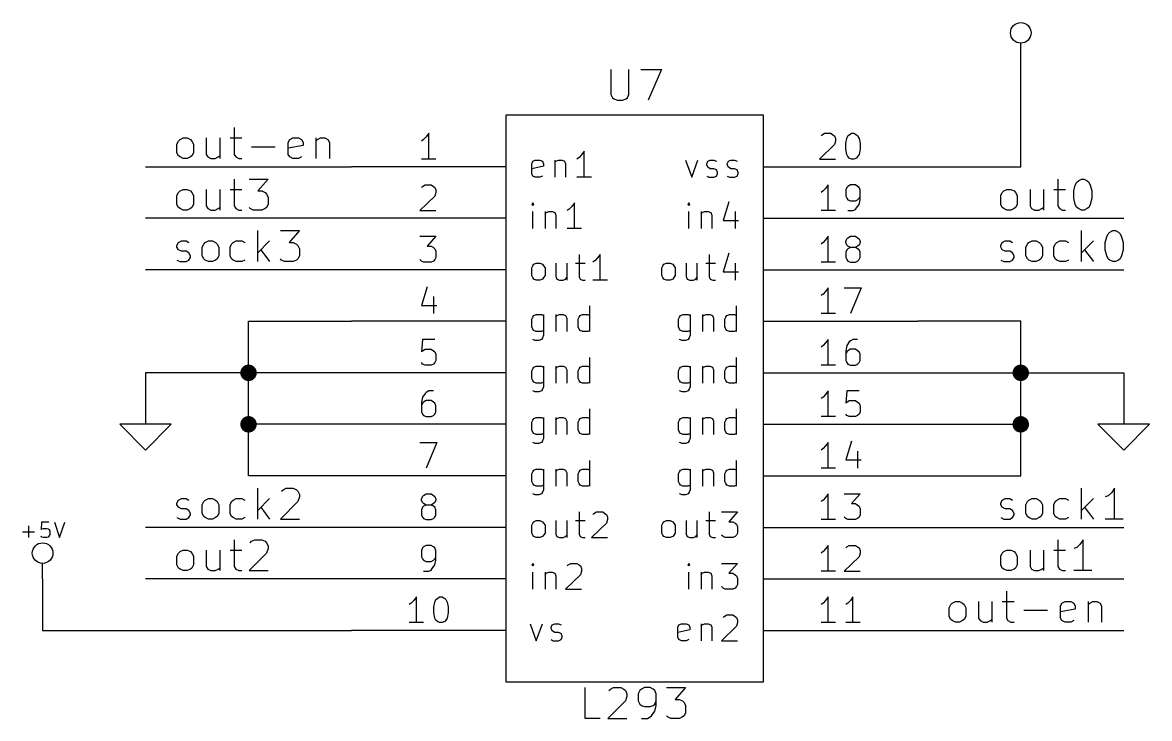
# Model space of a CAD drawing. Extents: x 4000 to 326700, y 4000 to 230000.
# Drawn here: x 177610 to 199500, y 108290 to 121800 of the extents above; entities that cross this region are included whole.
import ezdxf

# ---------------------------------------------------------------- set-up
doc = ezdxf.new("R2010")
doc.units = 0
for name, color, linetype in [('BLACK', 1, 'CONTINUOUS'), ('CYAN', 4, 'CONTINUOUS'), ('GREEN', 3, 'CONTINUOUS'), ('RED', 5, 'CONTINUOUS')]:
    doc.layers.add(name, color=color, linetype=linetype)

msp = doc.modelspace()

# ---------------------------------------------------------------- linework, layer by layer
at = {"layer": 'BLACK'}
for p, q in [((181720, 119760), (181720, 119240)), ((180640, 119500), (180670, 119530)), ((180670, 119530), (180730, 119560)), ((180730, 119560), (180810, 119560)), ((180810, 119560), (180870, 119530)), ((180870, 119530), (180900, 119500)), ((181180, 119560), (181180, 119240)), ((181440, 119560), (181440, 119160)), ((181640, 119560), (181870, 119560)), ((182770, 119470), (182800, 119530)), ((182800, 119530), (182860, 119560)), ((182860, 119560), (182970, 119560)), ((182970, 119560), (183030, 119530)), ((183030, 119530), (183060, 119470)), ((183310, 119560), (183310, 119160)), ((183310, 119500), (183340, 119530)), ((183340, 119530), (183400, 119560)), ((183400, 119560), (183480, 119560)), ((183480, 119560), (183540, 119530)), ((183540, 119530), (183570, 119470)), ((180610, 119440), (180640, 119500)), ((180610, 119270), (180610, 119440)), ((180900, 119500), (180930, 119440)), ((180930, 119440), (180930, 119270)), ((182060, 119390), (182520, 119390)), ((182770, 119240), (182770, 119470)), ((183060, 119410), (182770, 119360)), ((183060, 119470), (183060, 119410)), ((183570, 119470), (183570, 119160)), ((180640, 119210), (180610, 119270)), ((180670, 119190), (180640, 119210)), ((180730, 119160), (180670, 119190)), ((180810, 119160), (180730, 119160)), ((180870, 119190), (180810, 119160)), ((180900, 119210), (180870, 119190)), ((180930, 119270), (180900, 119210)), ((181180, 119240), (181210, 119190)), ((181210, 119190), (181270, 119160)), ((181270, 119160), (181350, 119160)), ((181350, 119160), (181410, 119190)), ((181410, 119190), (181440, 119210)), ((181720, 119240), (181750, 119190)), ((181750, 119190), (181810, 119160)), ((181810, 119160), (181870, 119160)), ((182800, 119190), (182770, 119240)), ((182860, 119160), (182800, 119190)), ((182970, 119160), (182860, 119160)), ((183030, 119190), (182970, 119160)), ((181720, 118760), (181720, 118240)), ((182010, 118760), (182380, 118760)), ((182380, 118760), (182180, 118530)), ((197720, 118760), (197720, 118240)), ((198060, 118640), (198090, 118700)), ((198090, 118700), (198120, 118730)), ((198120, 118730), (198180, 118760)), ((198180, 118760), (198230, 118760)), ((198230, 118760), (198290, 118730)), ((198290, 118730), (198320, 118700)), ((198320, 118700), (198350, 118640)), ((180610, 118440), (180640, 118500)), ((180610, 118270), (180610, 118440)), ((180640, 118500), (180670, 118530)), ((180670, 118530), (180730, 118560)), ((180730, 118560), (180810, 118560)), ((180810, 118560), (180870, 118530)), ((180870, 118530), (180900, 118500)), ((180900, 118500), (180930, 118440)), ((180930, 118440), (180930, 118270)), ((181180, 118560), (181180, 118240)), ((181440, 118560), (181440, 118160)), ((181640, 118560), (181870, 118560)), ((182180, 118530), (182260, 118530)), ((182260, 118530), (182320, 118500)), ((182320, 118500), (182350, 118470)), ((182350, 118470), (182380, 118410)), ((196610, 118440), (196640, 118500)), ((196610, 118270), (196610, 118440)), ((196640, 118500), (196670, 118530)), ((196670, 118530), (196730, 118560)), ((196730, 118560), (196810, 118560)), ((196810, 118560), (196870, 118530)), ((196870, 118530), (196900, 118500)), ((196900, 118500), (196930, 118440)), ((196930, 118440), (196930, 118270)), ((197180, 118560), (197180, 118240)), ((197440, 118560), (197440, 118160)), ((197640, 118560), (197870, 118560)), ((198030, 118530), (198060, 118640)), ((198030, 118390), (198030, 118530)), ((198350, 118640), (198380, 118530)), ((198380, 118530), (198380, 118390)), ((180640, 118210), (180610, 118270)), ((180670, 118190), (180640, 118210)), ((180900, 118210), (180870, 118190)), ((180930, 118270), (180900, 118210)), ((181180, 118240), (181210, 118190)), ((181410, 118190), (181440, 118210)), ((181720, 118240), (181750, 118190)), ((182030, 118190), (182010, 118210)), ((182350, 118210), (182320, 118190)), ((182380, 118270), (182350, 118210)), ((182380, 118410), (182380, 118270)), ((196640, 118210), (196610, 118270)), ((196670, 118190), (196640, 118210)), ((196900, 118210), (196870, 118190)), ((196930, 118270), (196900, 118210)), ((197180, 118240), (197210, 118190)), ((197410, 118190), (197440, 118210)), ((197720, 118240), (197750, 118190)), ((198060, 118270), (198030, 118390)), ((198090, 118210), (198060, 118270)), ((198120, 118190), (198090, 118210)), ((198320, 118210), (198290, 118190)), ((198350, 118270), (198320, 118210)), ((198380, 118390), (198350, 118270)), ((180730, 118160), (180670, 118190)), ((180810, 118160), (180730, 118160)), ((180870, 118190), (180810, 118160)), ((181210, 118190), (181270, 118160)), ((181270, 118160), (181350, 118160)), ((181350, 118160), (181410, 118190)), ((181750, 118190), (181810, 118160)), ((181810, 118160), (181870, 118160)), ((182090, 118160), (182030, 118190)), ((182260, 118160), (182090, 118160)), ((182320, 118190), (182260, 118160)), ((196730, 118160), (196670, 118190)), ((196810, 118160), (196730, 118160)), ((196870, 118190), (196810, 118160)), ((197210, 118190), (197270, 118160)), ((197270, 118160), (197350, 118160)), ((197350, 118160), (197410, 118190)), ((197750, 118190), (197810, 118160)), ((197810, 118160), (197870, 118160)), ((198180, 118160), (198120, 118190)), ((198230, 118160), (198180, 118160)), ((198290, 118190), (198230, 118160)), ((180640, 117530), (180700, 117560)), ((180700, 117560), (180790, 117560)), ((180790, 117560), (180840, 117530)), ((181160, 117530), (181220, 117560)), ((181220, 117560), (181300, 117560)), ((181300, 117560), (181360, 117530)), ((181700, 117530), (181760, 117560)), ((181760, 117560), (181870, 117560)), ((181870, 117560), (181930, 117530)), ((182180, 117160), (182180, 117760)), ((182410, 117560), (182180, 117330)), ((182620, 117760), (182990, 117760)), ((182990, 117760), (182790, 117530)), ((196640, 117530), (196700, 117560)), ((196700, 117560), (196790, 117560)), ((196790, 117560), (196840, 117530)), ((197160, 117530), (197220, 117560)), ((197220, 117560), (197300, 117560)), ((197300, 117560), (197360, 117530)), ((197700, 117530), (197760, 117560)), ((197760, 117560), (197870, 117560)), ((197870, 117560), (197930, 117530)), ((198180, 117160), (198180, 117760)), ((198410, 117560), (198180, 117330)), ((198640, 117530), (198670, 117640)), ((198670, 117640), (198700, 117700)), ((198700, 117700), (198730, 117730)), ((198730, 117730), (198790, 117760)), ((198790, 117760), (198840, 117760)), ((198840, 117760), (198900, 117730)), ((198900, 117730), (198930, 117700)), ((198930, 117700), (198960, 117640)), ((198960, 117640), (198990, 117530)), ((180610, 117470), (180640, 117530)), ((180610, 117440), (180610, 117470)), ((180640, 117390), (180610, 117440)), ((180700, 117360), (180640, 117390)), ((180790, 117360), (180700, 117360)), ((180840, 117330), (180790, 117360)), ((181100, 117440), (181130, 117500)), ((181100, 117270), (181100, 117440)), ((181130, 117500), (181160, 117530)), ((181360, 117530), (181390, 117500)), ((181390, 117500), (181420, 117440)), ((181420, 117440), (181420, 117270)), ((181640, 117440), (181670, 117500)), ((181640, 117270), (181640, 117440)), ((181670, 117500), (181700, 117530)), ((182240, 117390), (182410, 117160)), ((182790, 117530), (182870, 117530)), ((182870, 117530), (182930, 117500)), ((182930, 117500), (182960, 117470)), ((182960, 117470), (182990, 117410)), ((182990, 117410), (182990, 117270)), ((196610, 117470), (196640, 117530)), ((196610, 117440), (196610, 117470)), ((196640, 117390), (196610, 117440)), ((196700, 117360), (196640, 117390)), ((196790, 117360), (196700, 117360)), ((196840, 117330), (196790, 117360)), ((197100, 117440), (197130, 117500)), ((197100, 117270), (197100, 117440)), ((197130, 117500), (197160, 117530)), ((197360, 117530), (197390, 117500)), ((197390, 117500), (197420, 117440)), ((197420, 117440), (197420, 117270)), ((197640, 117440), (197670, 117500)), ((197640, 117270), (197640, 117440)), ((197670, 117500), (197700, 117530)), ((198240, 117390), (198410, 117160)), ((198640, 117390), (198640, 117530)), ((198670, 117270), (198640, 117390)), ((198990, 117390), (198960, 117270)), ((198990, 117530), (198990, 117390)), ((180610, 117190), (180670, 117160)), ((180670, 117160), (180790, 117160)), ((180790, 117160), (180840, 117190)), ((180870, 117270), (180840, 117330)), ((180840, 117190), (180870, 117240)), ((180870, 117240), (180870, 117270)), ((181130, 117210), (181100, 117270)), ((181160, 117190), (181130, 117210)), ((181220, 117160), (181160, 117190)), ((181300, 117160), (181220, 117160)), ((181360, 117190), (181300, 117160)), ((181390, 117210), (181360, 117190)), ((181420, 117270), (181390, 117210)), ((181670, 117210), (181640, 117270)), ((181700, 117190), (181670, 117210)), ((181760, 117160), (181700, 117190)), ((181870, 117160), (181760, 117160)), ((181930, 117190), (181870, 117160)), ((182640, 117190), (182620, 117210)), ((182700, 117160), (182640, 117190)), ((182870, 117160), (182700, 117160)), ((182930, 117190), (182870, 117160)), ((182960, 117210), (182930, 117190)), ((182990, 117270), (182960, 117210)), ((196610, 117190), (196670, 117160)), ((196670, 117160), (196790, 117160)), ((196790, 117160), (196840, 117190)), ((196870, 117270), (196840, 117330)), ((196840, 117190), (196870, 117240)), ((196870, 117240), (196870, 117270)), ((197130, 117210), (197100, 117270)), ((197160, 117190), (197130, 117210)), ((197220, 117160), (197160, 117190)), ((197300, 117160), (197220, 117160)), ((197360, 117190), (197300, 117160)), ((197390, 117210), (197360, 117190)), ((197420, 117270), (197390, 117210)), ((197670, 117210), (197640, 117270)), ((197700, 117190), (197670, 117210)), ((197760, 117160), (197700, 117190)), ((197870, 117160), (197760, 117160)), ((197930, 117190), (197870, 117160)), ((198700, 117210), (198670, 117270)), ((198730, 117190), (198700, 117210)), ((198790, 117160), (198730, 117190)), ((198840, 117160), (198790, 117160)), ((198900, 117190), (198840, 117160)), ((198930, 117210), (198900, 117190)), ((198960, 117270), (198930, 117210)), ((182180, 112160), (182180, 112760)), ((182670, 112730), (182730, 112760)), ((182730, 112760), (182870, 112760)), ((182870, 112760), (182930, 112730)), ((198180, 112160), (198180, 112760)), ((198820, 112760), (198760, 112670)), ((198820, 112160), (198820, 112760)), ((180610, 112470), (180640, 112530)), ((180640, 112530), (180700, 112560)), ((180700, 112560), (180790, 112560)), ((180790, 112560), (180840, 112530)), ((181130, 112500), (181160, 112530)), ((181160, 112530), (181220, 112560)), ((181220, 112560), (181300, 112560)), ((181300, 112560), (181360, 112530)), ((181360, 112530), (181390, 112500)), ((181670, 112500), (181700, 112530)), ((181700, 112530), (181760, 112560)), ((181760, 112560), (181870, 112560)), ((181870, 112560), (181930, 112530)), ((182410, 112560), (182180, 112330)), ((182640, 112700), (182670, 112730)), ((182930, 112730), (182960, 112700)), ((182960, 112700), (182990, 112640)), ((182990, 112590), (182960, 112500)), ((182990, 112640), (182990, 112590)), ((196610, 112470), (196640, 112530)), ((196640, 112530), (196700, 112560)), ((196700, 112560), (196790, 112560)), ((196790, 112560), (196840, 112530)), ((197130, 112500), (197160, 112530)), ((197160, 112530), (197220, 112560)), ((197220, 112560), (197300, 112560)), ((197300, 112560), (197360, 112530)), ((197360, 112530), (197390, 112500)), ((197670, 112500), (197700, 112530)), ((197700, 112530), (197760, 112560)), ((197760, 112560), (197870, 112560)), ((197870, 112560), (197930, 112530)), ((198410, 112560), (198180, 112330)), ((198700, 112610), (198640, 112590)), ((198760, 112670), (198700, 112610)), ((180610, 112440), (180610, 112470)), ((180640, 112390), (180610, 112440)), ((180700, 112360), (180640, 112390)), ((180790, 112360), (180700, 112360)), ((180840, 112330), (180790, 112360)), ((180870, 112270), (180840, 112330)), ((181100, 112440), (181130, 112500)), ((181100, 112270), (181100, 112440)), ((181390, 112500), (181420, 112440)), ((181420, 112440), (181420, 112270)), ((181640, 112440), (181670, 112500)), ((181640, 112270), (181640, 112440)), ((182240, 112390), (182410, 112160)), ((182960, 112500), (182620, 112160)), ((196610, 112440), (196610, 112470)), ((196640, 112390), (196610, 112440)), ((196700, 112360), (196640, 112390)), ((196790, 112360), (196700, 112360)), ((196840, 112330), (196790, 112360)), ((196870, 112270), (196840, 112330)), ((197100, 112440), (197130, 112500)), ((197100, 112270), (197100, 112440)), ((197390, 112500), (197420, 112440)), ((197420, 112440), (197420, 112270)), ((197640, 112440), (197670, 112500)), ((197640, 112270), (197640, 112440)), ((198240, 112390), (198410, 112160)), ((180610, 112190), (180670, 112160)), ((180670, 112160), (180790, 112160)), ((180790, 112160), (180840, 112190)), ((180840, 112190), (180870, 112240)), ((180870, 112240), (180870, 112270)), ((181130, 112210), (181100, 112270)), ((181160, 112190), (181130, 112210)), ((181220, 112160), (181160, 112190)), ((181300, 112160), (181220, 112160)), ((181360, 112190), (181300, 112160)), ((181390, 112210), (181360, 112190)), ((181420, 112270), (181390, 112210)), ((181670, 112210), (181640, 112270)), ((181700, 112190), (181670, 112210)), ((181760, 112160), (181700, 112190)), ((181870, 112160), (181760, 112160)), ((181930, 112190), (181870, 112160)), ((182620, 112160), (182990, 112160)), ((196610, 112190), (196670, 112160)), ((196670, 112160), (196790, 112160)), ((196790, 112160), (196840, 112190)), ((196840, 112190), (196870, 112240)), ((196870, 112240), (196870, 112270)), ((197130, 112210), (197100, 112270)), ((197160, 112190), (197130, 112210)), ((197220, 112160), (197160, 112190)), ((197300, 112160), (197220, 112160)), ((197360, 112190), (197300, 112160)), ((197390, 112210), (197360, 112190)), ((197420, 112270), (197390, 112210)), ((197670, 112210), (197640, 112270)), ((197700, 112190), (197670, 112210)), ((197760, 112160), (197700, 112190)), ((197870, 112160), (197760, 112160)), ((197930, 112190), (197870, 112160)), ((198990, 112160), (198640, 112160)), ((181720, 111760), (181720, 111240)), ((182030, 111700), (182060, 111730)), ((182060, 111730), (182120, 111760)), ((182120, 111760), (182260, 111760)), ((182260, 111760), (182320, 111730)), ((182320, 111730), (182350, 111700)), ((182350, 111700), (182380, 111640)), ((182380, 111640), (182380, 111590)), ((197720, 111760), (197720, 111240)), ((198150, 111670), (198090, 111610)), ((198210, 111760), (198150, 111670)), ((198210, 111160), (198210, 111760)), ((180610, 111440), (180640, 111500)), ((180610, 111270), (180610, 111440)), ((180640, 111500), (180670, 111530)), ((180670, 111530), (180730, 111560)), ((180730, 111560), (180810, 111560)), ((180810, 111560), (180870, 111530)), ((180870, 111530), (180900, 111500)), ((180900, 111500), (180930, 111440)), ((180930, 111440), (180930, 111270)), ((181180, 111560), (181180, 111240)), ((181440, 111560), (181440, 111160)), ((181640, 111560), (181870, 111560)), ((182350, 111500), (182010, 111160)), ((182380, 111590), (182350, 111500)), ((196610, 111440), (196640, 111500)), ((196610, 111270), (196610, 111440)), ((196640, 111500), (196670, 111530)), ((196670, 111530), (196730, 111560)), ((196730, 111560), (196810, 111560)), ((196810, 111560), (196870, 111530)), ((196870, 111530), (196900, 111500)), ((196900, 111500), (196930, 111440)), ((196930, 111440), (196930, 111270)), ((197180, 111560), (197180, 111240)), ((197440, 111560), (197440, 111160)), ((197640, 111560), (197870, 111560)), ((198090, 111610), (198030, 111590)), ((180640, 111210), (180610, 111270)), ((180670, 111190), (180640, 111210)), ((180900, 111210), (180870, 111190)), ((180930, 111270), (180900, 111210)), ((181180, 111240), (181210, 111190)), ((181410, 111190), (181440, 111210)), ((181720, 111240), (181750, 111190)), ((196640, 111210), (196610, 111270)), ((196670, 111190), (196640, 111210)), ((196900, 111210), (196870, 111190)), ((196930, 111270), (196900, 111210)), ((197180, 111240), (197210, 111190)), ((197410, 111190), (197440, 111210)), ((197720, 111240), (197750, 111190)), ((180730, 111160), (180670, 111190)), ((180810, 111160), (180730, 111160)), ((180870, 111190), (180810, 111160)), ((181210, 111190), (181270, 111160)), ((181270, 111160), (181350, 111160)), ((181350, 111160), (181410, 111190)), ((181750, 111190), (181810, 111160)), ((181810, 111160), (181870, 111160)), ((182010, 111160), (182380, 111160)), ((196730, 111160), (196670, 111190)), ((196810, 111160), (196730, 111160)), ((196870, 111190), (196810, 111160)), ((197210, 111190), (197270, 111160)), ((197270, 111160), (197350, 111160)), ((197350, 111160), (197410, 111190)), ((197750, 111190), (197810, 111160)), ((197810, 111160), (197870, 111160)), ((198380, 111160), (198030, 111160)), ((195670, 110530), (195730, 110560)), ((195730, 110560), (195810, 110560)), ((195810, 110560), (195870, 110530)), ((196180, 110560), (196180, 110240)), ((196440, 110560), (196440, 110160)), ((196640, 110560), (196870, 110560)), ((196720, 110760), (196720, 110240)), ((197800, 110530), (197860, 110560)), ((197860, 110560), (197970, 110560)), ((197970, 110560), (198030, 110530)), ((198310, 110560), (198310, 110160)), ((198340, 110530), (198400, 110560)), ((198400, 110560), (198480, 110560)), ((198480, 110560), (198540, 110530)), ((195610, 110440), (195640, 110500)), ((195610, 110270), (195610, 110440)), ((195640, 110500), (195670, 110530)), ((195870, 110530), (195900, 110500)), ((195900, 110500), (195930, 110440)), ((195930, 110440), (195930, 110270)), ((197060, 110390), (197520, 110390)), ((197770, 110470), (197800, 110530)), ((197770, 110240), (197770, 110470)), ((198060, 110410), (197770, 110360)), ((198030, 110530), (198060, 110470)), ((198060, 110470), (198060, 110410)), ((198310, 110500), (198340, 110530)), ((198540, 110530), (198570, 110470)), ((198570, 110470), (198570, 110160)), ((195640, 110210), (195610, 110270)), ((195670, 110190), (195640, 110210)), ((195730, 110160), (195670, 110190)), ((195810, 110160), (195730, 110160)), ((195870, 110190), (195810, 110160)), ((195900, 110210), (195870, 110190)), ((195930, 110270), (195900, 110210)), ((196180, 110240), (196210, 110190)), ((196210, 110190), (196270, 110160)), ((196270, 110160), (196350, 110160)), ((196350, 110160), (196410, 110190)), ((196410, 110190), (196440, 110210)), ((196720, 110240), (196750, 110190)), ((196750, 110190), (196810, 110160)), ((196810, 110160), (196870, 110160)), ((197800, 110190), (197770, 110240)), ((197860, 110160), (197800, 110190)), ((197970, 110160), (197860, 110160)), ((198030, 110190), (197970, 110160))]:
    msp.add_line(p, q, dxfattribs=at)
at = {"layer": 'CYAN'}
for p, q in [((189040, 120890), (189040, 120400)), ((189390, 120400), (189390, 120890)), ((189620, 120890), (190020, 120890)), ((190020, 120890), (189760, 120290)), ((189040, 120400), (189070, 120340)), ((189360, 120340), (189390, 120400)), ((189070, 120340), (189100, 120320)), ((189100, 120320), (189160, 120290)), ((189160, 120290), (189270, 120290)), ((189270, 120290), (189330, 120320)), ((189330, 120320), (189360, 120340)), ((187500, 119060), (187520, 119110)), ((187520, 119110), (187570, 119130)), ((187570, 119130), (187660, 119130)), ((187660, 119130), (187710, 119110)), ((187710, 119110), (187730, 119060)), ((187950, 119130), (187950, 118800)), ((187950, 119080), (187970, 119110)), ((187970, 119110), (188020, 119130)), ((188020, 119130), (188090, 119130)), ((188090, 119130), (188140, 119110)), ((188140, 119110), (188160, 119060)), ((188420, 119180), (188380, 119150)), ((188470, 119230), (188420, 119180)), ((188520, 119300), (188470, 119230)), ((188520, 118800), (188520, 119300)), ((190490, 119130), (190610, 118800)), ((190610, 118800), (190730, 119130)), ((190900, 119060), (190920, 119110)), ((190920, 119110), (190970, 119130)), ((190970, 119130), (191040, 119130)), ((191040, 119130), (191090, 119110)), ((191300, 119060), (191320, 119110)), ((191320, 119110), (191370, 119130)), ((191370, 119130), (191440, 119130)), ((191440, 119130), (191490, 119110)), ((187500, 118870), (187500, 119060)), ((187730, 119010), (187500, 118960)), ((187520, 118820), (187500, 118870)), ((187730, 119060), (187730, 119010)), ((188160, 119060), (188160, 118800)), ((190900, 119040), (190900, 119060)), ((190920, 118990), (190900, 119040)), ((190970, 118960), (190920, 118990)), ((191040, 118960), (190970, 118960)), ((191090, 118940), (191040, 118960)), ((191110, 118890), (191090, 118940)), ((191090, 118820), (191110, 118870)), ((191110, 118870), (191110, 118890)), ((191300, 119040), (191300, 119060)), ((191320, 118990), (191300, 119040)), ((191370, 118960), (191320, 118990)), ((191440, 118960), (191370, 118960)), ((191490, 118940), (191440, 118960)), ((191510, 118890), (191490, 118940)), ((191490, 118820), (191510, 118870)), ((191510, 118870), (191510, 118890)), ((187570, 118800), (187520, 118820)), ((187660, 118800), (187570, 118800)), ((187710, 118820), (187660, 118800)), ((188660, 118800), (188380, 118800)), ((190900, 118820), (190940, 118800)), ((190940, 118800), (191040, 118800)), ((191040, 118800), (191090, 118820)), ((191300, 118820), (191340, 118800)), ((191340, 118800), (191440, 118800)), ((191440, 118800), (191490, 118820)), ((187520, 118300), (187500, 118270)), ((187500, 118270), (187520, 118250)), ((187540, 118270), (187520, 118300)), ((187520, 118300), (187520, 118250)), ((187520, 118250), (187540, 118270)), ((188280, 118230), (188230, 118180)), ((188330, 118300), (188280, 118230)), ((188330, 117800), (188330, 118300)), ((190550, 118300), (190530, 118270)), ((190530, 118270), (190550, 118250)), ((190570, 118270), (190550, 118300)), ((190550, 118300), (190550, 118250)), ((190550, 118250), (190570, 118270)), ((191330, 118320), (191220, 117960)), ((187520, 117800), (187520, 118130)), ((187760, 118130), (187760, 117800)), ((187760, 118080), (187780, 118110)), ((187780, 118110), (187830, 118130)), ((187830, 118130), (187900, 118130)), ((187900, 118130), (187950, 118110)), ((187950, 118110), (187970, 118060)), ((187970, 118060), (187970, 117800)), ((188230, 118180), (188190, 118150)), ((190550, 117800), (190550, 118130)), ((190790, 118130), (190790, 117800)), ((190790, 118080), (190810, 118110)), ((190810, 118110), (190860, 118130)), ((190860, 118130), (190930, 118130)), ((190930, 118130), (190980, 118110)), ((190980, 118110), (191000, 118060)), ((191000, 118060), (191000, 117800)), ((191450, 118130), (191450, 117800)), ((188470, 117800), (188190, 117800)), ((191220, 117960), (191520, 117960)), ((187540, 117110), (187590, 117130)), ((187590, 117130), (187660, 117130)), ((187660, 117130), (187710, 117110)), ((187970, 117130), (187970, 116870)), ((188180, 117130), (188180, 116800)), ((188350, 117130), (188540, 117130)), ((188420, 117300), (188420, 116870)), ((188730, 117180), (188690, 117150)), ((188780, 117230), (188730, 117180)), ((188830, 117300), (188780, 117230)), ((188830, 116800), (188830, 117300)), ((190070, 117110), (190120, 117130)), ((190120, 117130), (190190, 117130)), ((190190, 117130), (190240, 117110)), ((190500, 117130), (190500, 116870)), ((190710, 117130), (190710, 116800)), ((190880, 117130), (191070, 117130)), ((190950, 117300), (190950, 116870)), ((191330, 117320), (191220, 116960)), ((191450, 117130), (191450, 116800)), ((187500, 117040), (187520, 117080)), ((187500, 116890), (187500, 117040)), ((187520, 117080), (187540, 117110)), ((187710, 117110), (187730, 117080)), ((187730, 117080), (187760, 117040)), ((187760, 117040), (187760, 116890)), ((190030, 117040), (190050, 117080)), ((190030, 116890), (190030, 117040)), ((190050, 117080), (190070, 117110)), ((190240, 117110), (190260, 117080)), ((190260, 117080), (190290, 117040)), ((190290, 117040), (190290, 116890)), ((191220, 116960), (191520, 116960)), ((187520, 116850), (187500, 116890)), ((187540, 116820), (187520, 116850)), ((187590, 116800), (187540, 116820)), ((187660, 116800), (187590, 116800)), ((187710, 116820), (187660, 116800)), ((187730, 116850), (187710, 116820)), ((187760, 116890), (187730, 116850)), ((187970, 116870), (187990, 116820)), ((187990, 116820), (188040, 116800)), ((188040, 116800), (188110, 116800)), ((188110, 116800), (188160, 116820)), ((188160, 116820), (188180, 116850)), ((188420, 116870), (188440, 116820)), ((188440, 116820), (188490, 116800)), ((188490, 116800), (188540, 116800)), ((188970, 116800), (188690, 116800)), ((190050, 116850), (190030, 116890)), ((190070, 116820), (190050, 116850)), ((190120, 116800), (190070, 116820)), ((190190, 116800), (190120, 116800)), ((190240, 116820), (190190, 116800)), ((190260, 116850), (190240, 116820)), ((190290, 116890), (190260, 116850)), ((190500, 116870), (190520, 116820)), ((190520, 116820), (190570, 116800)), ((190570, 116800), (190640, 116800)), ((190640, 116800), (190690, 116820)), ((190690, 116820), (190710, 116850)), ((190950, 116870), (190970, 116820)), ((190970, 116820), (191020, 116800)), ((191020, 116800), (191070, 116800)), ((188630, 115800), (188630, 116300)), ((191480, 115800), (191480, 116300)), ((187500, 116040), (187520, 116080)), ((187500, 115890), (187500, 116040)), ((187520, 116080), (187540, 116110)), ((187540, 116110), (187590, 116130)), ((187590, 116130), (187690, 116130)), ((187690, 116130), (187730, 116110)), ((187730, 116130), (187730, 115730)), ((187970, 116130), (187970, 115800)), ((187970, 116080), (187990, 116110)), ((187990, 116110), (188040, 116130)), ((188040, 116130), (188110, 116130)), ((188110, 116130), (188160, 116110)), ((188160, 116110), (188180, 116060)), ((188180, 116060), (188180, 115800)), ((188400, 116040), (188420, 116080)), ((188400, 115890), (188400, 116040)), ((188420, 116080), (188440, 116110)), ((188440, 116110), (188490, 116130)), ((188490, 116130), (188590, 116130)), ((188590, 116130), (188630, 116110)), ((190350, 116040), (190370, 116080)), ((190350, 115890), (190350, 116040)), ((190370, 116080), (190390, 116110)), ((190390, 116110), (190440, 116130)), ((190440, 116130), (190540, 116130)), ((190540, 116130), (190580, 116110)), ((190580, 116130), (190580, 115730)), ((190820, 116130), (190820, 115800)), ((190820, 116080), (190840, 116110)), ((190840, 116110), (190890, 116130)), ((190890, 116130), (190960, 116130)), ((190960, 116130), (191010, 116110)), ((191010, 116110), (191030, 116060)), ((191030, 116060), (191030, 115800)), ((191250, 116040), (191270, 116080)), ((191250, 115890), (191250, 116040)), ((191270, 116080), (191290, 116110)), ((191290, 116110), (191340, 116130)), ((191340, 116130), (191440, 116130)), ((191440, 116130), (191480, 116110)), ((187520, 115850), (187500, 115890)), ((187540, 115820), (187520, 115850)), ((187590, 115800), (187540, 115820)), ((187690, 115800), (187590, 115800)), ((187730, 115820), (187690, 115800)), ((188420, 115850), (188400, 115890)), ((188440, 115820), (188420, 115850)), ((188490, 115800), (188440, 115820)), ((188590, 115800), (188490, 115800)), ((188630, 115820), (188590, 115800)), ((190370, 115850), (190350, 115890)), ((190390, 115820), (190370, 115850)), ((190440, 115800), (190390, 115820)), ((190540, 115800), (190440, 115800)), ((190580, 115820), (190540, 115800)), ((191270, 115850), (191250, 115890)), ((191290, 115820), (191270, 115850)), ((191340, 115800), (191290, 115820)), ((191440, 115800), (191340, 115800)), ((191480, 115820), (191440, 115800)), ((187570, 115630), (187520, 115650)), ((187640, 115630), (187570, 115630)), ((187690, 115650), (187640, 115630)), ((187710, 115680), (187690, 115650)), ((187730, 115730), (187710, 115680)), ((190420, 115630), (190370, 115650)), ((190490, 115630), (190420, 115630)), ((190540, 115650), (190490, 115630)), ((190560, 115680), (190540, 115650)), ((190580, 115730), (190560, 115680)), ((188630, 114800), (188630, 115300)), ((191480, 114800), (191480, 115300)), ((187500, 115040), (187520, 115080)), ((187500, 114890), (187500, 115040)), ((187520, 115080), (187540, 115110)), ((187540, 115110), (187590, 115130)), ((187590, 115130), (187690, 115130)), ((187690, 115130), (187730, 115110)), ((187730, 115130), (187730, 114730)), ((187970, 115130), (187970, 114800)), ((187970, 115080), (187990, 115110)), ((187990, 115110), (188040, 115130)), ((188040, 115130), (188110, 115130)), ((188110, 115130), (188160, 115110)), ((188160, 115110), (188180, 115060)), ((188180, 115060), (188180, 114800)), ((188400, 115040), (188420, 115080)), ((188400, 114890), (188400, 115040)), ((188420, 115080), (188440, 115110)), ((188440, 115110), (188490, 115130)), ((188490, 115130), (188590, 115130)), ((188590, 115130), (188630, 115110)), ((190350, 115040), (190370, 115080)), ((190350, 114890), (190350, 115040)), ((190370, 115080), (190390, 115110)), ((190390, 115110), (190440, 115130)), ((190440, 115130), (190540, 115130)), ((190540, 115130), (190580, 115110)), ((190580, 115130), (190580, 114730)), ((190820, 115130), (190820, 114800)), ((190820, 115080), (190840, 115110)), ((190840, 115110), (190890, 115130)), ((190890, 115130), (190960, 115130)), ((190960, 115130), (191010, 115110)), ((191010, 115110), (191030, 115060)), ((191030, 115060), (191030, 114800)), ((191250, 115040), (191270, 115080)), ((191250, 114890), (191250, 115040)), ((191270, 115080), (191290, 115110)), ((191290, 115110), (191340, 115130)), ((191340, 115130), (191440, 115130)), ((191440, 115130), (191480, 115110)), ((187520, 114850), (187500, 114890)), ((187540, 114820), (187520, 114850)), ((187590, 114800), (187540, 114820)), ((187690, 114800), (187590, 114800)), ((187730, 114820), (187690, 114800)), ((187730, 114730), (187710, 114680)), ((188420, 114850), (188400, 114890)), ((188440, 114820), (188420, 114850)), ((188490, 114800), (188440, 114820)), ((188590, 114800), (188490, 114800)), ((188630, 114820), (188590, 114800)), ((190370, 114850), (190350, 114890)), ((190390, 114820), (190370, 114850)), ((190440, 114800), (190390, 114820)), ((190540, 114800), (190440, 114800)), ((190580, 114820), (190540, 114800)), ((190580, 114730), (190560, 114680)), ((191270, 114850), (191250, 114890)), ((191290, 114820), (191270, 114850)), ((191340, 114800), (191290, 114820)), ((191440, 114800), (191340, 114800)), ((191480, 114820), (191440, 114800)), ((187570, 114630), (187520, 114650)), ((187640, 114630), (187570, 114630)), ((187690, 114650), (187640, 114630)), ((187710, 114680), (187690, 114650)), ((190420, 114630), (190370, 114650)), ((190490, 114630), (190420, 114630)), ((190540, 114650), (190490, 114630)), ((190560, 114680), (190540, 114650)), ((188630, 113800), (188630, 114300)), ((191480, 113800), (191480, 114300)), ((187500, 114040), (187520, 114080)), ((187520, 114080), (187540, 114110)), ((187540, 114110), (187590, 114130)), ((187590, 114130), (187690, 114130)), ((187690, 114130), (187730, 114110)), ((187730, 114130), (187730, 113730)), ((187970, 114130), (187970, 113800)), ((187970, 114080), (187990, 114110)), ((187990, 114110), (188040, 114130)), ((188040, 114130), (188110, 114130)), ((188110, 114130), (188160, 114110)), ((188160, 114110), (188180, 114060)), ((188180, 114060), (188180, 113800)), ((188400, 114040), (188420, 114080)), ((188420, 114080), (188440, 114110)), ((188440, 114110), (188490, 114130)), ((188490, 114130), (188590, 114130)), ((188590, 114130), (188630, 114110)), ((190350, 114040), (190370, 114080)), ((190370, 114080), (190390, 114110)), ((190390, 114110), (190440, 114130)), ((190440, 114130), (190540, 114130)), ((190540, 114130), (190580, 114110)), ((190580, 114130), (190580, 113730)), ((190820, 114130), (190820, 113800)), ((190820, 114080), (190840, 114110)), ((190840, 114110), (190890, 114130)), ((190890, 114130), (190960, 114130)), ((190960, 114130), (191010, 114110)), ((191010, 114110), (191030, 114060)), ((191030, 114060), (191030, 113800)), ((191250, 114040), (191270, 114080)), ((191270, 114080), (191290, 114110)), ((191290, 114110), (191340, 114130)), ((191340, 114130), (191440, 114130)), ((191440, 114130), (191480, 114110)), ((187500, 113890), (187500, 114040)), ((187520, 113850), (187500, 113890)), ((187540, 113820), (187520, 113850)), ((188400, 113890), (188400, 114040)), ((188420, 113850), (188400, 113890)), ((188440, 113820), (188420, 113850)), ((190350, 113890), (190350, 114040)), ((190370, 113850), (190350, 113890)), ((190390, 113820), (190370, 113850)), ((191250, 113890), (191250, 114040)), ((191270, 113850), (191250, 113890)), ((191290, 113820), (191270, 113850)), ((187570, 113630), (187520, 113650)), ((187590, 113800), (187540, 113820)), ((187640, 113630), (187570, 113630)), ((187690, 113800), (187590, 113800)), ((187690, 113650), (187640, 113630)), ((187730, 113820), (187690, 113800)), ((187710, 113680), (187690, 113650)), ((187730, 113730), (187710, 113680)), ((188490, 113800), (188440, 113820)), ((188590, 113800), (188490, 113800)), ((188630, 113820), (188590, 113800)), ((190420, 113630), (190370, 113650)), ((190440, 113800), (190390, 113820)), ((190490, 113630), (190420, 113630)), ((190540, 113800), (190440, 113800)), ((190540, 113650), (190490, 113630)), ((190580, 113820), (190540, 113800)), ((190560, 113680), (190540, 113650)), ((190580, 113730), (190560, 113680)), ((191340, 113800), (191290, 113820)), ((191440, 113800), (191340, 113800)), ((191480, 113820), (191440, 113800)), ((188630, 112800), (188630, 113300)), ((191480, 112800), (191480, 113300)), ((187500, 113040), (187520, 113080)), ((187500, 112890), (187500, 113040)), ((187520, 113080), (187540, 113110)), ((187540, 113110), (187590, 113130)), ((187590, 113130), (187690, 113130)), ((187690, 113130), (187730, 113110)), ((187730, 113130), (187730, 112730)), ((187970, 113130), (187970, 112800)), ((187970, 113080), (187990, 113110)), ((187990, 113110), (188040, 113130)), ((188040, 113130), (188110, 113130)), ((188110, 113130), (188160, 113110)), ((188160, 113110), (188180, 113060)), ((188180, 113060), (188180, 112800)), ((188400, 113040), (188420, 113080)), ((188400, 112890), (188400, 113040)), ((188420, 113080), (188440, 113110)), ((188440, 113110), (188490, 113130)), ((188490, 113130), (188590, 113130)), ((188590, 113130), (188630, 113110)), ((190350, 113040), (190370, 113080)), ((190350, 112890), (190350, 113040)), ((190370, 113080), (190390, 113110)), ((190390, 113110), (190440, 113130)), ((190440, 113130), (190540, 113130)), ((190540, 113130), (190580, 113110)), ((190580, 113130), (190580, 112730)), ((190820, 113130), (190820, 112800)), ((190820, 113080), (190840, 113110)), ((190840, 113110), (190890, 113130)), ((190890, 113130), (190960, 113130)), ((190960, 113130), (191010, 113110)), ((191010, 113110), (191030, 113060)), ((191030, 113060), (191030, 112800)), ((191250, 113040), (191270, 113080)), ((191250, 112890), (191250, 113040)), ((191270, 113080), (191290, 113110)), ((191290, 113110), (191340, 113130)), ((191340, 113130), (191440, 113130)), ((191440, 113130), (191480, 113110)), ((187520, 112850), (187500, 112890)), ((187540, 112820), (187520, 112850)), ((187590, 112800), (187540, 112820)), ((187690, 112800), (187590, 112800)), ((187730, 112820), (187690, 112800)), ((188420, 112850), (188400, 112890)), ((188440, 112820), (188420, 112850)), ((188490, 112800), (188440, 112820)), ((188590, 112800), (188490, 112800)), ((188630, 112820), (188590, 112800)), ((190370, 112850), (190350, 112890)), ((190390, 112820), (190370, 112850)), ((190440, 112800), (190390, 112820)), ((190540, 112800), (190440, 112800)), ((190580, 112820), (190540, 112800)), ((191270, 112850), (191250, 112890)), ((191290, 112820), (191270, 112850)), ((191340, 112800), (191290, 112820)), ((191440, 112800), (191340, 112800)), ((191480, 112820), (191440, 112800)), ((187570, 112630), (187520, 112650)), ((187640, 112630), (187570, 112630)), ((187690, 112650), (187640, 112630)), ((187710, 112680), (187690, 112650)), ((187730, 112730), (187710, 112680)), ((190420, 112630), (190370, 112650)), ((190490, 112630), (190420, 112630)), ((190540, 112650), (190490, 112630)), ((190560, 112680), (190540, 112650)), ((190580, 112730), (190560, 112680)), ((188420, 112300), (188420, 111870)), ((188710, 112270), (188760, 112300)), ((188760, 112300), (188880, 112300)), ((188880, 112300), (188920, 112270)), ((190950, 112300), (190950, 111870)), ((191190, 112300), (191500, 112300)), ((191500, 112300), (191330, 112110)), ((177980, 112100), (177970, 111960)), ((178120, 112100), (177980, 112100)), ((178230, 112100), (178330, 111800)), ((178330, 111800), (178430, 112100)), ((187500, 112040), (187520, 112080)), ((187520, 112080), (187540, 112110)), ((187540, 112110), (187590, 112130)), ((187590, 112130), (187660, 112130)), ((187660, 112130), (187710, 112110)), ((187710, 112110), (187730, 112080)), ((187730, 112080), (187760, 112040)), ((187970, 112130), (187970, 111870)), ((188180, 112130), (188180, 111800)), ((188350, 112130), (188540, 112130)), ((188950, 112080), (188660, 111800)), ((188690, 112250), (188710, 112270)), ((188920, 112270), (188950, 112250)), ((188950, 112250), (188970, 112200)), ((188970, 112150), (188950, 112080)), ((188970, 112200), (188970, 112150)), ((190030, 112040), (190050, 112080)), ((190050, 112080), (190070, 112110)), ((190070, 112110), (190120, 112130)), ((190120, 112130), (190190, 112130)), ((190190, 112130), (190240, 112110)), ((190240, 112110), (190260, 112080)), ((190260, 112080), (190290, 112040)), ((190500, 112130), (190500, 111870)), ((190710, 112130), (190710, 111800)), ((190880, 112130), (191070, 112130)), ((191330, 112110), (191410, 112110)), ((191410, 112110), (191450, 112080)), ((191450, 112080), (191480, 112060)), ((177610, 111910), (177840, 111910)), ((177730, 111800), (177730, 112030)), ((177970, 111960), (177980, 111970)), ((177980, 111970), (178010, 111980)), ((178010, 111980), (178080, 111980)), ((178080, 111980), (178110, 111970)), ((178110, 111970), (178120, 111960)), ((178120, 111960), (178140, 111930)), ((178140, 111860), (178120, 111830)), ((178140, 111930), (178140, 111860)), ((187500, 111890), (187500, 112040)), ((187520, 111850), (187500, 111890)), ((187760, 111890), (187730, 111850)), ((187760, 112040), (187760, 111890)), ((187970, 111870), (187990, 111820)), ((188420, 111870), (188440, 111820)), ((190030, 111890), (190030, 112040)), ((190050, 111850), (190030, 111890)), ((190290, 111890), (190260, 111850)), ((190290, 112040), (190290, 111890)), ((190500, 111870), (190520, 111820)), ((190950, 111870), (190970, 111820)), ((191480, 112060), (191500, 112010)), ((191500, 111890), (191480, 111850)), ((191500, 112010), (191500, 111890)), ((177980, 111810), (177970, 111830)), ((178010, 111800), (177980, 111810)), ((178080, 111800), (178010, 111800)), ((178110, 111810), (178080, 111800)), ((178120, 111830), (178110, 111810)), ((187540, 111820), (187520, 111850)), ((187590, 111800), (187540, 111820)), ((187660, 111800), (187590, 111800)), ((187710, 111820), (187660, 111800)), ((187730, 111850), (187710, 111820)), ((187990, 111820), (188040, 111800)), ((188040, 111800), (188110, 111800)), ((188110, 111800), (188160, 111820)), ((188160, 111820), (188180, 111850)), ((188440, 111820), (188490, 111800)), ((188490, 111800), (188540, 111800)), ((188660, 111800), (188970, 111800)), ((190070, 111820), (190050, 111850)), ((190120, 111800), (190070, 111820)), ((190190, 111800), (190120, 111800)), ((190240, 111820), (190190, 111800)), ((190260, 111850), (190240, 111820)), ((190520, 111820), (190570, 111800)), ((190570, 111800), (190640, 111800)), ((190640, 111800), (190690, 111820)), ((190690, 111820), (190710, 111850)), ((190970, 111820), (191020, 111800)), ((191020, 111800), (191070, 111800)), ((191220, 111820), (191190, 111850)), ((191260, 111800), (191220, 111820)), ((191410, 111800), (191260, 111800)), ((191450, 111820), (191410, 111800)), ((191480, 111850), (191450, 111820)), ((187520, 111300), (187500, 111270)), ((187500, 111270), (187520, 111250)), ((187540, 111270), (187520, 111300)), ((187520, 111300), (187520, 111250)), ((187520, 111250), (187540, 111270)), ((188190, 111250), (188210, 111270)), ((188210, 111270), (188260, 111300)), ((188260, 111300), (188380, 111300)), ((188380, 111300), (188420, 111270)), ((188420, 111270), (188450, 111250)), ((188450, 111250), (188470, 111200)), ((190550, 111300), (190530, 111270)), ((190530, 111270), (190550, 111250)), ((190570, 111270), (190550, 111300)), ((190550, 111300), (190550, 111250)), ((190550, 111250), (190570, 111270)), ((191190, 111300), (191500, 111300)), ((191500, 111300), (191330, 111110)), ((187520, 110800), (187520, 111130)), ((187760, 111130), (187760, 110800)), ((187760, 111080), (187780, 111110)), ((187780, 111110), (187830, 111130)), ((187830, 111130), (187900, 111130)), ((187900, 111130), (187950, 111110)), ((187950, 111110), (187970, 111060)), ((187970, 111060), (187970, 110800)), ((188450, 111080), (188160, 110800)), ((188470, 111150), (188450, 111080)), ((188470, 111200), (188470, 111150)), ((190550, 110800), (190550, 111130)), ((190790, 111130), (190790, 110800)), ((190790, 111080), (190810, 111110)), ((190810, 111110), (190860, 111130)), ((190860, 111130), (190930, 111130)), ((190930, 111130), (190980, 111110)), ((190980, 111110), (191000, 111060)), ((191000, 111060), (191000, 110800)), ((191330, 111110), (191410, 111110)), ((191410, 111110), (191450, 111080)), ((191450, 111080), (191480, 111060)), ((191480, 111060), (191500, 111010)), ((191500, 111010), (191500, 110890)), ((188160, 110800), (188470, 110800)), ((191220, 110820), (191190, 110850)), ((191260, 110800), (191220, 110820)), ((191410, 110800), (191260, 110800)), ((191450, 110820), (191410, 110800)), ((191480, 110850), (191450, 110820)), ((191500, 110890), (191480, 110850)), ((187470, 110130), (187590, 109800)), ((187590, 109800), (187710, 110130)), ((187880, 110060), (187900, 110110)), ((187900, 110110), (187950, 110130)), ((187950, 110130), (188020, 110130)), ((188020, 110130), (188070, 110110)), ((190340, 110060), (190360, 110110)), ((190360, 110110), (190410, 110130)), ((190410, 110130), (190500, 110130)), ((190500, 110130), (190550, 110110)), ((190550, 110110), (190570, 110060)), ((190790, 110130), (190790, 109800)), ((190790, 110080), (190810, 110110)), ((190810, 110110), (190860, 110130)), ((190860, 110130), (190930, 110130)), ((190930, 110130), (190980, 110110)), ((190980, 110110), (191000, 110060)), ((191220, 110250), (191240, 110270)), ((191240, 110270), (191290, 110300)), ((191290, 110300), (191410, 110300)), ((191410, 110300), (191450, 110270)), ((191450, 110270), (191480, 110250)), ((191480, 110250), (191500, 110200)), ((191500, 110150), (191480, 110080)), ((191500, 110200), (191500, 110150)), ((187880, 110040), (187880, 110060)), ((187900, 109990), (187880, 110040)), ((187950, 109960), (187900, 109990)), ((188020, 109960), (187950, 109960)), ((188070, 109940), (188020, 109960)), ((188090, 109890), (188070, 109940)), ((188090, 109870), (188090, 109890)), ((190340, 109870), (190340, 110060)), ((190570, 110010), (190340, 109960)), ((190570, 110060), (190570, 110010)), ((191000, 110060), (191000, 109800)), ((191480, 110080), (191190, 109800)), ((187880, 109820), (187920, 109800)), ((187920, 109800), (188020, 109800)), ((188020, 109800), (188070, 109820)), ((188070, 109820), (188090, 109870)), ((190360, 109820), (190340, 109870)), ((190410, 109800), (190360, 109820)), ((190500, 109800), (190410, 109800)), ((190550, 109820), (190500, 109800)), ((191190, 109800), (191500, 109800)), ((188540, 108290), (188540, 108890)), ((189000, 108830), (189030, 108860)), ((189030, 108860), (189090, 108890)), ((189090, 108890), (189230, 108890)), ((189230, 108890), (189290, 108860)), ((189290, 108860), (189320, 108830)), ((189320, 108830), (189350, 108770)), ((189600, 108830), (189570, 108770)), ((189630, 108860), (189600, 108830)), ((189690, 108890), (189630, 108860)), ((189800, 108890), (189690, 108890)), ((189860, 108860), (189800, 108890)), ((189890, 108830), (189860, 108860)), ((189920, 108770), (189890, 108830)), ((190120, 108890), (190490, 108890)), ((190490, 108890), (190290, 108660)), ((189320, 108630), (188980, 108290)), ((189350, 108720), (189320, 108630)), ((189350, 108770), (189350, 108720)), ((189570, 108770), (189570, 108630)), ((189570, 108630), (189600, 108570)), ((189890, 108570), (189920, 108630)), ((189920, 108540), (189920, 108770)), ((190290, 108660), (190370, 108660)), ((190370, 108660), (190430, 108630)), ((190430, 108630), (190460, 108600)), ((190460, 108600), (190490, 108540)), ((189600, 108570), (189630, 108540)), ((189630, 108540), (189690, 108520)), ((189690, 108520), (189800, 108520)), ((189800, 108520), (189860, 108540)), ((189830, 108340), (189890, 108430)), ((189860, 108540), (189890, 108570)), ((189890, 108430), (189920, 108540)), ((190490, 108400), (190460, 108340)), ((190490, 108540), (190490, 108400)), ((188830, 108290), (188540, 108290)), ((188980, 108290), (189350, 108290)), ((189630, 108290), (189750, 108290)), ((189750, 108290), (189800, 108320)), ((189800, 108320), (189830, 108340)), ((190140, 108320), (190120, 108340)), ((190200, 108290), (190140, 108320)), ((190370, 108290), (190200, 108290)), ((190430, 108320), (190370, 108290)), ((190460, 108340), (190430, 108320))]:
    msp.add_line(p, q, dxfattribs=at)
at = {"layer": 'GREEN'}
for p, q in [((197000, 119000), (197000, 121000)), ((180000, 119000), (184000, 119000)), ((195000, 119000), (197000, 119000)), ((184000, 118000), (180000, 118000)), ((195000, 118000), (199000, 118000)), ((184000, 117000), (180000, 117000)), ((195000, 117000), (199000, 117000)), ((182000, 113000), (182000, 116000)), ((182000, 116000), (184000, 116000)), ((197000, 116000), (195000, 116000)), ((197000, 113000), (197000, 116000)), ((184000, 115000), (180000, 115000)), ((180000, 115000), (180000, 114000)), ((195000, 115000), (199000, 115000)), ((199000, 115000), (199000, 114000)), ((184000, 114000), (182000, 114000)), ((195000, 114000), (197000, 114000)), ((184000, 113000), (182000, 113000)), ((195000, 113000), (197000, 113000)), ((184000, 112000), (180000, 112000)), ((195000, 112000), (199000, 112000)), ((178000, 111000), (178000, 110000)), ((184000, 111000), (180000, 111000)), ((195000, 111000), (199000, 111000)), ((178000, 110000), (184000, 110000)), ((195000, 110000), (199000, 110000))]:
    msp.add_line(p, q, dxfattribs=at)
at = {"layer": 'GREEN', "const_width": 160}
for points in [[(181920, 115000, 1), (182080, 115000, 1)], [(196920, 115000, 1), (197080, 115000, 1)], [(181920, 114000, 1), (182080, 114000, 1)], [(196920, 114000, 1), (197080, 114000, 1)]]:
    msp.add_lwpolyline(points, format="xyb", close=True, dxfattribs=at)
at = {"layer": 'RED'}
for p, q in [((197000, 121000), (197000, 121400)), ((187000, 120000), (187000, 109000)), ((192000, 120000), (187000, 120000)), ((192000, 109000), (192000, 120000)), ((185400, 119530), (185360, 119500)), ((185450, 119580), (185400, 119530)), ((185500, 119650), (185450, 119580)), ((185500, 119150), (185500, 119650)), ((193120, 119600), (193140, 119620)), ((193140, 119620), (193190, 119650)), ((193190, 119650), (193310, 119650)), ((193310, 119650), (193350, 119620)), ((193350, 119620), (193380, 119600)), ((193380, 119600), (193400, 119550)), ((193400, 119550), (193400, 119500)), ((193600, 119460), (193620, 119550)), ((193620, 119550), (193640, 119600)), ((193640, 119600), (193670, 119620)), ((193670, 119620), (193710, 119650)), ((193710, 119650), (193760, 119650)), ((193760, 119650), (193810, 119620)), ((193810, 119620), (193830, 119600)), ((193830, 119600), (193860, 119550)), ((193860, 119550), (193880, 119460)), ((193380, 119430), (193090, 119150)), ((193400, 119500), (193380, 119430)), ((193600, 119340), (193600, 119460)), ((193620, 119240), (193600, 119340)), ((193880, 119340), (193860, 119240)), ((193880, 119460), (193880, 119340)), ((185640, 119150), (185360, 119150)), ((193090, 119150), (193400, 119150)), ((193640, 119200), (193620, 119240)), ((193670, 119170), (193640, 119200)), ((193710, 119150), (193670, 119170)), ((193760, 119150), (193710, 119150)), ((193810, 119170), (193760, 119150)), ((193830, 119200), (193810, 119170)), ((193860, 119240), (193830, 119200)), ((187000, 119000), (184000, 119000)), ((192000, 119000), (195000, 119000)), ((185380, 118620), (185430, 118650)), ((185430, 118650), (185550, 118650)), ((185550, 118650), (185590, 118620)), ((193260, 118650), (193210, 118580)), ((193260, 118150), (193260, 118650)), ((193690, 118650), (193640, 118620)), ((193790, 118650), (193690, 118650)), ((193830, 118620), (193790, 118650)), ((185620, 118430), (185330, 118150)), ((185360, 118600), (185380, 118620)), ((185590, 118620), (185620, 118600)), ((185620, 118600), (185640, 118550)), ((185640, 118500), (185620, 118430)), ((185640, 118550), (185640, 118500)), ((193160, 118530), (193120, 118500)), ((193210, 118580), (193160, 118530)), ((193620, 118600), (193600, 118550)), ((193600, 118550), (193600, 118430)), ((193600, 118430), (193620, 118390)), ((193640, 118620), (193620, 118600)), ((193860, 118600), (193830, 118620)), ((193880, 118550), (193860, 118600)), ((193860, 118390), (193880, 118430)), ((193880, 118360), (193880, 118550)), ((193620, 118390), (193640, 118360)), ((193640, 118360), (193690, 118340)), ((193690, 118340), (193790, 118340)), ((193790, 118340), (193830, 118360)), ((193810, 118200), (193860, 118270)), ((193830, 118360), (193860, 118390)), ((193860, 118270), (193880, 118360)), ((187000, 118000), (184000, 118000)), ((185330, 118150), (185640, 118150)), ((192000, 118000), (195000, 118000)), ((193400, 118150), (193120, 118150)), ((193640, 118150), (193740, 118150)), ((193740, 118150), (193790, 118170)), ((193790, 118170), (193810, 118200)), ((185330, 117650), (185640, 117650)), ((185640, 117650), (185470, 117460)), ((193210, 117580), (193160, 117530)), ((193260, 117650), (193210, 117580)), ((193260, 117150), (193260, 117650)), ((193600, 117550), (193620, 117600)), ((193600, 117530), (193600, 117550)), ((193620, 117600), (193640, 117620)), ((193640, 117620), (193690, 117650)), ((193690, 117650), (193790, 117650)), ((193790, 117650), (193830, 117620)), ((193830, 117620), (193860, 117600)), ((193860, 117600), (193880, 117550)), ((193880, 117550), (193880, 117530)), ((185470, 117460), (185550, 117460)), ((185550, 117460), (185590, 117430)), ((185590, 117430), (185620, 117410)), ((185620, 117410), (185640, 117360)), ((185640, 117360), (185640, 117240)), ((193160, 117530), (193120, 117500)), ((193620, 117480), (193600, 117530)), ((193620, 117390), (193600, 117340)), ((193600, 117340), (193600, 117240)), ((193640, 117460), (193620, 117480)), ((193640, 117410), (193620, 117390)), ((193690, 117430), (193640, 117460)), ((193690, 117430), (193640, 117410)), ((193790, 117430), (193690, 117430)), ((193830, 117460), (193790, 117430)), ((193830, 117410), (193790, 117430)), ((193860, 117480), (193830, 117460)), ((193860, 117390), (193830, 117410)), ((193880, 117530), (193860, 117480)), ((193880, 117340), (193860, 117390)), ((193880, 117240), (193880, 117340)), ((185360, 117170), (185330, 117200)), ((185400, 117150), (185360, 117170)), ((185550, 117150), (185400, 117150)), ((185590, 117170), (185550, 117150)), ((185620, 117200), (185590, 117170)), ((185640, 117240), (185620, 117200)), ((193400, 117150), (193120, 117150)), ((193600, 117240), (193620, 117200)), ((193620, 117200), (193640, 117170)), ((193640, 117170), (193690, 117150)), ((193690, 117150), (193790, 117150)), ((193790, 117150), (193830, 117170)), ((193830, 117170), (193860, 117200)), ((193860, 117200), (193880, 117240)), ((187000, 117000), (184000, 117000)), ((192000, 117000), (195000, 117000)), ((185470, 116670), (185360, 116310)), ((185590, 116480), (185590, 116150)), ((193160, 116530), (193120, 116500)), ((193210, 116580), (193160, 116530)), ((193260, 116650), (193210, 116580)), ((193260, 116150), (193260, 116650)), ((193570, 116650), (193900, 116650)), ((193900, 116650), (193690, 116150)), ((185360, 116310), (185660, 116310)), ((193400, 116150), (193120, 116150)), ((187000, 116000), (184000, 116000)), ((192000, 116000), (195000, 116000)), ((185380, 115650), (185360, 115410)), ((185620, 115650), (185380, 115650)), ((193210, 115580), (193160, 115530)), ((193260, 115650), (193210, 115580)), ((193260, 115150), (193260, 115650)), ((193670, 115600), (193620, 115530)), ((193690, 115620), (193670, 115600)), ((193740, 115650), (193690, 115620)), ((193830, 115650), (193740, 115650)), ((185360, 115410), (185380, 115430)), ((185380, 115430), (185430, 115460)), ((185430, 115460), (185550, 115460)), ((185550, 115460), (185590, 115430)), ((185590, 115430), (185620, 115410)), ((185620, 115410), (185640, 115360)), ((193160, 115530), (193120, 115500)), ((193620, 115530), (193600, 115430)), ((193600, 115430), (193600, 115240)), ((193620, 115410), (193600, 115360)), ((193640, 115430), (193620, 115410)), ((193690, 115460), (193640, 115430)), ((193790, 115460), (193690, 115460)), ((193830, 115430), (193790, 115460)), ((193860, 115410), (193830, 115430)), ((193880, 115360), (193860, 115410)), ((185380, 115170), (185360, 115200)), ((185430, 115150), (185380, 115170)), ((185550, 115150), (185430, 115150)), ((185590, 115170), (185550, 115150)), ((185620, 115200), (185590, 115170)), ((185640, 115240), (185620, 115200)), ((185640, 115360), (185640, 115240)), ((193400, 115150), (193120, 115150)), ((193600, 115240), (193620, 115200)), ((193620, 115200), (193640, 115170)), ((193640, 115170), (193690, 115150)), ((193690, 115150), (193790, 115150)), ((193790, 115150), (193830, 115170)), ((193830, 115170), (193860, 115200)), ((193860, 115200), (193880, 115240)), ((193880, 115240), (193880, 115360)), ((187000, 115000), (184000, 115000)), ((192000, 115000), (195000, 115000)), ((185380, 114530), (185360, 114430)), ((185430, 114600), (185380, 114530)), ((185450, 114620), (185430, 114600)), ((185500, 114650), (185450, 114620)), ((185590, 114650), (185500, 114650)), ((193160, 114530), (193120, 114500)), ((193210, 114580), (193160, 114530)), ((193260, 114650), (193210, 114580)), ((193260, 114150), (193260, 114650)), ((193620, 114650), (193600, 114410)), ((193860, 114650), (193620, 114650)), ((185360, 114430), (185360, 114240)), ((185380, 114410), (185360, 114360)), ((185400, 114430), (185380, 114410)), ((185450, 114460), (185400, 114430)), ((185550, 114460), (185450, 114460)), ((185590, 114430), (185550, 114460)), ((185620, 114410), (185590, 114430)), ((185640, 114360), (185620, 114410)), ((185640, 114240), (185640, 114360)), ((193600, 114410), (193620, 114430)), ((193620, 114430), (193670, 114460)), ((193670, 114460), (193790, 114460)), ((193790, 114460), (193830, 114430)), ((193830, 114430), (193860, 114410)), ((193860, 114410), (193880, 114360)), ((193880, 114360), (193880, 114240)), ((185360, 114240), (185380, 114200)), ((185380, 114200), (185400, 114170)), ((185400, 114170), (185450, 114150)), ((185450, 114150), (185550, 114150)), ((185550, 114150), (185590, 114170)), ((185590, 114170), (185620, 114200)), ((185620, 114200), (185640, 114240)), ((193400, 114150), (193120, 114150)), ((193620, 114170), (193600, 114200)), ((193670, 114150), (193620, 114170)), ((193790, 114150), (193670, 114150)), ((193830, 114170), (193790, 114150)), ((193860, 114200), (193830, 114170)), ((193880, 114240), (193860, 114200)), ((179500, 114000), (180000, 113500)), ((180500, 114000), (179500, 114000)), ((180000, 113500), (180500, 114000)), ((187000, 114000), (184000, 114000)), ((192000, 114000), (195000, 114000)), ((198500, 114000), (199000, 113500)), ((199500, 114000), (198500, 114000)), ((199000, 113500), (199500, 114000)), ((185330, 113650), (185660, 113650)), ((185660, 113650), (185450, 113150)), ((193260, 113650), (193210, 113580)), ((193260, 113150), (193260, 113650)), ((193710, 113670), (193600, 113310)), ((193160, 113530), (193120, 113500)), ((193210, 113580), (193160, 113530)), ((193830, 113480), (193830, 113150)), ((193600, 113310), (193900, 113310)), ((187000, 113000), (184000, 113000)), ((192000, 113000), (195000, 113000)), ((193400, 113150), (193120, 113150)), ((185360, 112550), (185380, 112600)), ((185360, 112530), (185360, 112550)), ((185380, 112480), (185360, 112530)), ((185380, 112600), (185400, 112620)), ((185400, 112620), (185450, 112650)), ((185450, 112650), (185550, 112650)), ((185550, 112650), (185590, 112620)), ((185590, 112620), (185620, 112600)), ((185620, 112600), (185640, 112550)), ((185640, 112530), (185620, 112480)), ((185640, 112550), (185640, 112530)), ((193160, 112530), (193120, 112500)), ((193210, 112580), (193160, 112530)), ((193260, 112650), (193210, 112580)), ((193260, 112150), (193260, 112650)), ((193570, 112650), (193880, 112650)), ((193880, 112650), (193710, 112460)), ((185380, 112390), (185360, 112340)), ((185360, 112340), (185360, 112240)), ((185400, 112460), (185380, 112480)), ((185400, 112410), (185380, 112390)), ((185450, 112430), (185400, 112460)), ((185450, 112430), (185400, 112410)), ((185550, 112430), (185450, 112430)), ((185590, 112460), (185550, 112430)), ((185590, 112410), (185550, 112430)), ((185620, 112480), (185590, 112460)), ((185620, 112390), (185590, 112410)), ((185640, 112340), (185620, 112390)), ((185640, 112240), (185640, 112340)), ((193710, 112460), (193790, 112460)), ((193790, 112460), (193830, 112430)), ((193830, 112430), (193860, 112410)), ((193860, 112410), (193880, 112360)), ((193880, 112360), (193880, 112240)), ((185360, 112240), (185380, 112200)), ((185380, 112200), (185400, 112170)), ((185400, 112170), (185450, 112150)), ((185450, 112150), (185550, 112150)), ((185550, 112150), (185590, 112170)), ((185590, 112170), (185620, 112200)), ((185620, 112200), (185640, 112240)), ((193400, 112150), (193120, 112150)), ((193600, 112170), (193570, 112200)), ((193640, 112150), (193600, 112170)), ((193790, 112150), (193640, 112150)), ((193830, 112170), (193790, 112150)), ((193860, 112200), (193830, 112170)), ((193880, 112240), (193860, 112200)), ((187000, 112000), (184000, 112000)), ((192000, 112000), (195000, 112000)), ((185450, 111650), (185400, 111620)), ((185550, 111650), (185450, 111650)), ((185590, 111620), (185550, 111650)), ((193260, 111650), (193210, 111580)), ((193260, 111150), (193260, 111650)), ((193620, 111620), (193670, 111650)), ((193670, 111650), (193790, 111650)), ((193790, 111650), (193830, 111620)), ((185380, 111600), (185360, 111550)), ((185360, 111550), (185360, 111430)), ((185360, 111430), (185380, 111390)), ((185400, 111620), (185380, 111600)), ((185620, 111600), (185590, 111620)), ((185640, 111550), (185620, 111600)), ((185620, 111390), (185640, 111430)), ((185640, 111360), (185640, 111550)), ((193160, 111530), (193120, 111500)), ((193210, 111580), (193160, 111530)), ((193860, 111430), (193570, 111150)), ((193600, 111600), (193620, 111620)), ((193830, 111620), (193860, 111600)), ((193860, 111600), (193880, 111550)), ((193880, 111500), (193860, 111430)), ((193880, 111550), (193880, 111500)), ((178000, 111000), (178000, 111300)), ((185380, 111390), (185400, 111360)), ((185400, 111360), (185450, 111340)), ((185450, 111340), (185550, 111340)), ((185550, 111340), (185590, 111360)), ((185570, 111200), (185620, 111270)), ((185590, 111360), (185620, 111390)), ((185620, 111270), (185640, 111360)), ((187000, 111000), (184000, 111000)), ((185400, 111150), (185500, 111150)), ((185500, 111150), (185550, 111170)), ((185550, 111170), (185570, 111200)), ((192000, 111000), (195000, 111000)), ((193400, 111150), (193120, 111150)), ((193570, 111150), (193880, 111150)), ((185210, 110580), (185160, 110530)), ((185260, 110650), (185210, 110580)), ((185260, 110150), (185260, 110650)), ((185600, 110460), (185620, 110550)), ((185620, 110550), (185640, 110600)), ((185640, 110600), (185670, 110620)), ((185670, 110620), (185710, 110650)), ((185710, 110650), (185760, 110650)), ((185760, 110650), (185810, 110620)), ((185810, 110620), (185830, 110600)), ((185830, 110600), (185860, 110550)), ((185860, 110550), (185880, 110460)), ((193210, 110580), (193160, 110530)), ((193260, 110650), (193210, 110580)), ((193260, 110150), (193260, 110650)), ((193690, 110580), (193640, 110530)), ((193740, 110650), (193690, 110580)), ((193740, 110150), (193740, 110650)), ((185160, 110530), (185120, 110500)), ((185600, 110340), (185600, 110460)), ((185620, 110240), (185600, 110340)), ((185880, 110340), (185860, 110240)), ((185880, 110460), (185880, 110340)), ((193160, 110530), (193120, 110500)), ((193640, 110530), (193600, 110500)), ((185400, 110150), (185120, 110150)), ((185640, 110200), (185620, 110240)), ((185670, 110170), (185640, 110200)), ((185710, 110150), (185670, 110170)), ((185760, 110150), (185710, 110150)), ((185810, 110170), (185760, 110150)), ((185830, 110200), (185810, 110170)), ((185860, 110240), (185830, 110200)), ((193400, 110150), (193120, 110150)), ((193880, 110150), (193600, 110150)), ((187000, 110000), (184000, 110000)), ((192000, 110000), (195000, 110000)), ((187000, 109000), (192000, 109000))]:
    msp.add_line(p, q, dxfattribs=at)
for centre in [(197000, 121600), (178000, 111500)]:
    msp.add_circle(centre, 200, dxfattribs=at)

doc.saveas('drawing.dxf')
